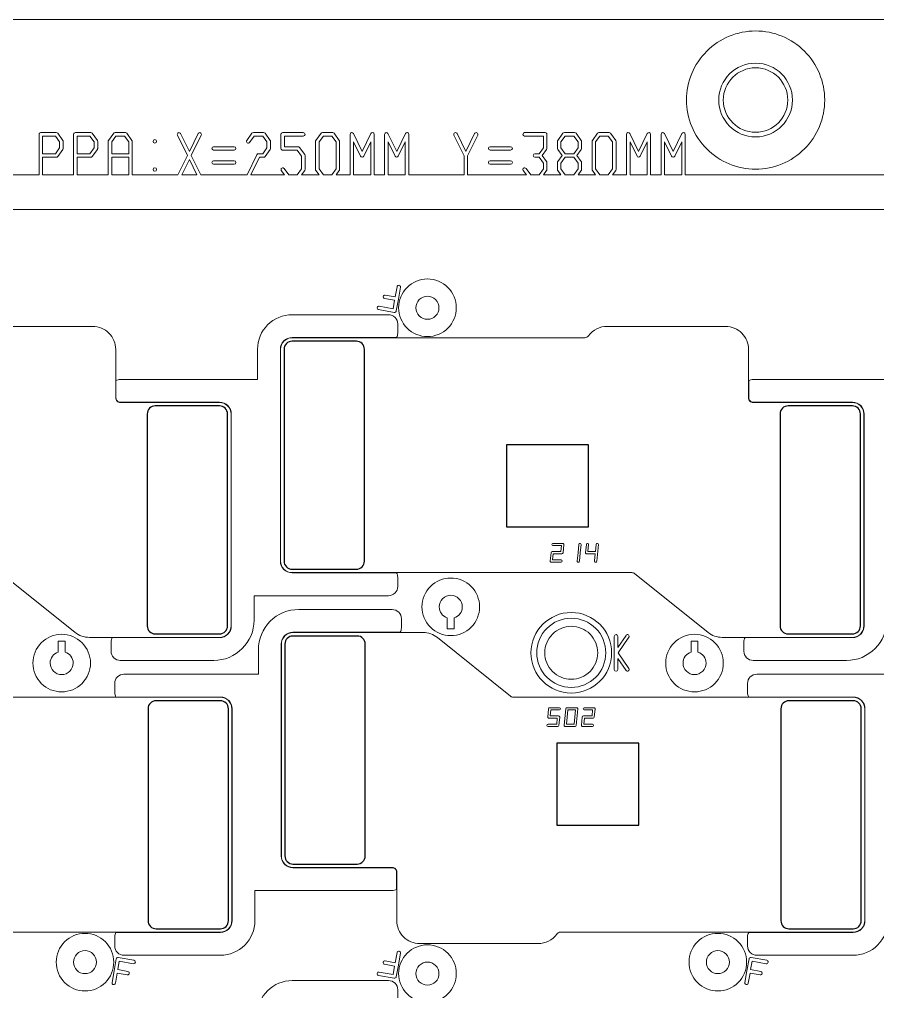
# Model space of a CAD drawing. Extents: x 2541 to 3941, y 2348 to 3338.
# Drawn here: x 3484 to 3521.24, y 3070.81 to 3113.02 of the extents above; entities that cross this region are included whole.
import ezdxf

# ---------------------------------------------------------------- set-up
doc = ezdxf.new("R2010")
doc.units = 0
doc.layers.get('0').update_dxf_attribs({"lineweight": 0})
doc.layers.add('barcodea-b_layer1', color=2, linetype='Continuous')
doc.layers.add('susa-b_layer0', color=1, linetype='Continuous')

msp = doc.modelspace()

# ---------------------------------------------------------------- linework, layer by layer
for p, q in [((3499.2404, 3107.69748), (3499.2404, 3106.26688)), ((3500.7404, 3107.69748), (3500.7404, 3106.26688)), ((3511.2404, 3107.69748), (3511.2404, 3106.26688)), ((3512.7404, 3107.69748), (3512.7404, 3106.26688)), ((3491.04476, 3106.26688), (3491.37037, 3106.93651)), ((3491.37037, 3106.93651), (3491.69598, 3106.26688)), ((3491.69598, 3106.26688), (3491.04476, 3106.26688)), ((3496.99912, 3106.26688), (3496.24163, 3106.26688)), ((3507.49912, 3106.26688), (3506.74163, 3106.26688)), ((3508.99912, 3106.26688), (3508.24163, 3106.26688))]:
    msp.add_line(p, q)
at = {"linetype": 'Continuous'}
for points in [[(3435.94795, 3063.5102), (3435.94795, 3109.01688, 0.414214), (3437.94795, 3111.01688, 0.169418), (3437.51399, 3112.26088, 0.117594), (3438.052, 3113.01688), (3559.44795, 3113.01688), (3559.44795, 3106.26688), (3559.04974, 3106.26688), (3559.04974, 3108.38688), (3559.04974, 3110.83798, 0.414238), (3558.97374, 3110.91398), (3542.02228, 3110.91398, 0.414238), (3541.94628, 3110.83798), (3541.94628, 3108.38688)], [(3484.84795, 3107.11076), (3484.84795, 3106.26688), (3465.68048, 3106.26688, 0.26795), (3464.38144, 3107.01688, 0.267951), (3463.0824, 3106.26688), (3455.40579, 3106.26688), (3455.40579, 3104.76688), (3463.0824, 3104.76688, 0.26795), (3464.38144, 3104.01688, 0.267951), (3465.68048, 3104.76688), (3644.26876, 3104.76688), (3644.26876, 3106.26688), (3585.15589, 3106.26688), (3585.15589, 3108.38688), (3585.15589, 3110.83798, 0.414238), (3585.07989, 3110.91398), (3566.92981, 3110.91398, 0.414238), (3566.85381, 3110.83798), (3566.85381, 3108.38688)], [(3541.94628, 3108.38688), (3541.94628, 3106.26688), (3512.8928, 3106.26688), (3512.8928, 3108.02844, 0.796906), (3512.74799, 3108.0616), (3512.37037, 3107.28501)], [(3486.34795, 3107.11076), (3486.34795, 3106.26688), (3485.00035, 3106.26688), (3485.00035, 3107.03456), (3485.59328, 3107.03456, 0.240361), (3485.65505, 3107.06586), (3485.87816, 3107.37175, 0.159612), (3485.8928, 3107.41686), (3485.8928, 3107.72234, 0.159612), (3485.87816, 3107.76745), (3485.65505, 3108.07334, 0.240361), (3485.59328, 3108.10464), (3484.92415, 3108.10464, 0.414239), (3484.84795, 3108.02844), (3484.84795, 3107.11076)], [(3487.84795, 3107.11076), (3487.84795, 3106.26688), (3486.50035, 3106.26688), (3486.50035, 3107.03456), (3487.09328, 3107.03456, 0.240361), (3487.15505, 3107.06586), (3487.37816, 3107.37175, 0.159612), (3487.3928, 3107.41686), (3487.3928, 3107.72234, 0.159612), (3487.37816, 3107.76745), (3487.15505, 3108.07334, 0.240361), (3487.09328, 3108.10464), (3486.42415, 3108.10464, 0.414239), (3486.34795, 3108.02844), (3486.34795, 3107.11076)], [(3491.37037, 3107.28501), (3490.99268, 3108.06176, 1), (3490.85562, 3107.99512), (3491.28564, 3107.11076), (3490.8753, 3106.26688), (3488.8928, 3106.26688), (3488.8928, 3107.11076), (3488.8928, 3107.72234, 0.159612), (3488.87816, 3107.76745), (3488.65505, 3108.07334, 0.240361), (3488.59328, 3108.10464), (3488.14747, 3108.10464, 0.240361), (3488.0857, 3108.07334), (3487.86258, 3107.76745, 0.159612), (3487.84795, 3107.72234), (3487.84795, 3107.11076)], [(3494.04593, 3106.26928), (3494.41805, 3107.03456), (3494.59328, 3107.03456, 0.240361), (3494.65505, 3107.06586), (3494.87816, 3107.37175, 0.159612), (3494.8928, 3107.41686), (3494.8928, 3107.72234, 0.159612), (3494.87816, 3107.76745), (3494.65505, 3108.07334, 0.240361), (3494.59328, 3108.10464), (3494.14747, 3108.10464, 0.240361), (3494.0857, 3108.07334), (3493.86258, 3107.76745, 1), (3493.98571, 3107.67765), (3494.186, 3107.95224), (3494.55475, 3107.95224), (3494.7404, 3107.69771), (3494.7404, 3107.44149), (3494.55475, 3107.18696), (3494.37037, 3107.18696, 0.287731), (3494.30177, 3107.14392), (3493.8753, 3106.26688), (3491.86544, 3106.26688), (3491.4551, 3107.11076), (3491.88513, 3107.99512, 1), (3491.74807, 3108.06176), (3491.37037, 3107.28501)], [(3496.24163, 3106.26688), (3496.37816, 3106.45407, 0.159612), (3496.3928, 3106.49918), (3496.3928, 3107.11055, 0.159612), (3496.37816, 3107.15566), (3496.15505, 3107.46156, 0.240361), (3496.09328, 3107.49285), (3495.50035, 3107.49285), (3495.50035, 3107.95224), (3496.3166, 3107.95224, 1), (3496.3166, 3108.10464), (3495.42415, 3108.10464, 0.414239), (3495.34795, 3108.02844), (3495.34795, 3107.41665, 0.414239), (3495.42415, 3107.34045), (3496.05475, 3107.34045), (3496.2404, 3107.08592), (3496.2404, 3106.52381), (3496.05475, 3106.26928), (3495.686, 3106.26928), (3495.48571, 3106.54387, 1), (3495.36258, 3106.45407), (3495.49912, 3106.26688)], [(3497.74163, 3106.26688), (3497.87816, 3106.45407, 0.159612), (3497.8928, 3106.49918), (3497.8928, 3107.72234, 0.159612), (3497.87816, 3107.76745), (3497.65505, 3108.07334, 0.240361), (3497.59328, 3108.10464), (3497.14747, 3108.10464, 0.240361), (3497.0857, 3108.07334), (3496.86258, 3107.76745, 0.159612), (3496.84795, 3107.72234), (3496.84795, 3106.49918, 0.159612), (3496.86258, 3106.45407), (3496.99912, 3106.26688)], [(3498.87037, 3107.28501), (3498.49276, 3108.0616, 0.796918), (3498.34795, 3108.02844), (3498.34795, 3106.26688), (3497.74163, 3106.26688)], [(3500.37037, 3107.28501), (3499.99276, 3108.0616, 0.796918), (3499.84795, 3108.02844), (3499.84795, 3106.26688), (3499.3928, 3106.26688), (3499.3928, 3108.02844, 0.796906), (3499.24799, 3108.0616), (3498.87037, 3107.28501)], [(3503.37037, 3107.28501), (3502.99268, 3108.06176, 1), (3502.85562, 3107.99512), (3503.29417, 3107.09322), (3503.29417, 3106.26688), (3500.8928, 3106.26688), (3500.8928, 3108.02844, 0.796906), (3500.74799, 3108.0616), (3500.37037, 3107.28501)], [(3505.99912, 3106.26688), (3503.44657, 3106.26688), (3503.44657, 3107.09322), (3503.88513, 3107.99512, 1), (3503.74807, 3108.06176), (3503.37037, 3107.28501)], [(3506.74163, 3106.26688), (3506.87816, 3106.45407, 0.159612), (3506.8928, 3106.49918), (3506.8928, 3106.80466, 0.159612), (3506.87816, 3106.84977), (3506.6878, 3107.11076), (3506.87816, 3107.37175, 0.159612), (3506.8928, 3107.41686), (3506.8928, 3108.02844, 0.414239), (3506.8166, 3108.10464), (3505.92415, 3108.10464, 1), (3505.92415, 3107.95224), (3506.7404, 3107.95224), (3506.7404, 3107.44149), (3506.55475, 3107.18696), (3506.37037, 3107.18696, 1), (3506.37037, 3107.03456), (3506.55475, 3107.03456), (3506.7404, 3106.78003), (3506.7404, 3106.52381), (3506.55475, 3106.26928), (3506.186, 3106.26928), (3505.98571, 3106.54387, 1), (3505.86258, 3106.45407), (3505.99912, 3106.26688)], [(3508.24163, 3106.26688), (3508.37816, 3106.45407, 0.159612), (3508.3928, 3106.49918), (3508.3928, 3106.80466, 0.159612), (3508.37816, 3106.84977), (3508.1878, 3107.11076), (3508.37816, 3107.37175, 0.159612), (3508.3928, 3107.41686), (3508.3928, 3107.72234, 0.159612), (3508.37816, 3107.76745), (3508.15505, 3108.07334, 0.240361), (3508.09328, 3108.10464), (3507.64747, 3108.10464, 0.240361), (3507.5857, 3108.07334), (3507.36258, 3107.76745, 0.159612), (3507.34795, 3107.72234), (3507.34795, 3107.41686, 0.159612), (3507.36258, 3107.37175), (3507.55295, 3107.11076), (3507.36258, 3106.84977, 0.159612), (3507.34795, 3106.80466), (3507.34795, 3106.49918, 0.159612), (3507.36258, 3106.45407), (3507.49912, 3106.26688)], [(3509.74163, 3106.26688), (3509.87816, 3106.45407, 0.159612), (3509.8928, 3106.49918), (3509.8928, 3107.72234, 0.159612), (3509.87816, 3107.76745), (3509.65505, 3108.07334, 0.240361), (3509.59328, 3108.10464), (3509.14747, 3108.10464, 0.240361), (3509.0857, 3108.07334), (3508.86258, 3107.76745, 0.159612), (3508.84795, 3107.72234), (3508.84795, 3106.49918, 0.159612), (3508.86258, 3106.45407), (3508.99912, 3106.26688)], [(3510.87037, 3107.28501), (3510.49276, 3108.0616, 0.796918), (3510.34795, 3108.02844), (3510.34795, 3106.26688), (3509.74163, 3106.26688)], [(3512.37037, 3107.28501), (3511.99276, 3108.0616, 0.796918), (3511.84795, 3108.02844), (3511.84795, 3106.26688), (3511.3928, 3106.26688), (3511.3928, 3108.02844, 0.796906), (3511.24799, 3108.0616), (3510.87037, 3107.28501)], [(3498.50035, 3107.69748), (3498.80185, 3107.07744, 0.625713), (3498.9389, 3107.07744), (3499.2404, 3107.69748)], [(3500.00035, 3107.69748), (3500.30185, 3107.07744, 0.625713), (3500.4389, 3107.07744), (3500.7404, 3107.69748)], [(3510.50035, 3107.69748), (3510.80185, 3107.07744, 0.625713), (3510.9389, 3107.07744), (3511.2404, 3107.69748)], [(3512.00035, 3107.69748), (3512.30185, 3107.07744, 0.625713), (3512.4389, 3107.07744), (3512.7404, 3107.69748)], [(3495.49912, 3106.26688), (3494.83557, 3106.26688, 0.06311), (3494.8166, 3106.26928), (3494.04593, 3106.26928)], [(3521.7996, 3097.38701), (3515.84249, 3097.38701, 0.124388), (3515.65249, 3097.33901), (3515.65249, 3096.58701, 0.414224), (3515.84249, 3096.39701), (3520.14947, 3096.39701, -0.414218), (3520.65959, 3095.88688), (3520.65959, 3086.687, -0.414217), (3520.14947, 3086.17688), (3515.4905, 3086.17688, 0.124388), (3515.44249, 3085.98688), (3515.44249, 3085.58688, 0.414218), (3515.84249, 3085.18688), (3519.89959, 3085.18688, 0.414215), (3521.64959, 3086.93688)], [(3509.96528, 3085.75245), (3509.96528, 3086.2318, 1), (3509.81528, 3086.2318), (3509.81528, 3084.7914, 1), (3509.96528, 3084.7914), (3509.96528, 3085.27074)], [(3510.44871, 3084.83398), (3509.98139, 3085.5116), (3510.44871, 3086.18922, 1), (3510.32523, 3086.27438), (3509.96528, 3085.75245)], [(3509.96528, 3085.27074), (3510.32523, 3084.74882, 1), (3510.44871, 3084.83398)], [(3521.8363, 3084.58688), (3516.00153, 3084.58688, 0.414218), (3515.60153, 3084.18688), (3515.60153, 3083.78688, 0.124388), (3515.64953, 3083.59688), (3520.18642, 3083.59688, -0.414365), (3520.69629, 3083.08675), (3520.69629, 3073.88688, -0.414366), (3520.18642, 3073.37675), (3515.64953, 3073.37675, 0.124388), (3515.60153, 3073.18675), (3515.60153, 3072.78675, 0.414218), (3516.00153, 3072.38675), (3520.18642, 3072.38675, 0.414364), (3521.68629, 3073.88738)], [(3500.41437, 3070.48701), (3500.41437, 3070.88701, 0.414218), (3500.01437, 3071.28701), (3495.82948, 3071.28701, 0.414364), (3494.3296, 3069.78638)]]:
    msp.add_lwpolyline(points, format="xyb", dxfattribs=at)
for points in [[(3518.94795, 3109.51688, 0.414214), (3515.94795, 3112.51688, 0.414214), (3512.94795, 3109.51688, 0.414214), (3515.94795, 3106.51688, 0.414214)], [(3493.3166, 3107.34045, 1), (3493.3166, 3107.49285), (3492.42415, 3107.49285, 1), (3492.42415, 3107.34045)], [(3505.3166, 3107.34045, 1), (3505.3166, 3107.49285), (3504.42415, 3107.49285, 1), (3504.42415, 3107.34045)], [(3493.3166, 3106.72867, 1), (3493.3166, 3106.88107), (3492.42415, 3106.88107, 1), (3492.42415, 3106.72867)], [(3505.3166, 3106.72867, 1), (3505.3166, 3106.88107), (3504.42415, 3106.88107, 1), (3504.42415, 3106.72867)], [(3500.5333, 3101.38563, 1), (3500.38558, 3101.41168), (3500.30804, 3100.97194), (3499.8683, 3101.04948, 1), (3499.84226, 3100.90176), (3500.282, 3100.82422), (3500.21748, 3100.45834), (3499.60654, 3100.56606, 1), (3499.5805, 3100.41834), (3500.2653, 3100.29759, 0.414237), (3500.35218, 3100.35843), (3500.44268, 3100.87169), (3500.4428, 3100.87237)], [(3502.9551, 3100.49785, 0.414215), (3501.7051, 3101.74785, 0.414215), (3500.4551, 3100.49785, 0.414215), (3501.7051, 3099.24785, 0.414215)], [(3502.2051, 3100.49785, -0.414217), (3501.7051, 3099.99785, -0.414217), (3501.2051, 3100.49785, -0.414217), (3501.7051, 3100.99785, -0.414217)], [(3500.41437, 3088.39688), (3500.41437, 3088.79688, 0.124386), (3500.36636, 3088.98688), (3495.82948, 3088.98688, -0.414365), (3495.3196, 3089.49701), (3495.3196, 3098.69688, -0.414366), (3495.82948, 3099.20701), (3500.36636, 3099.20701, 0.124392), (3500.41437, 3099.39701), (3500.41437, 3099.79701, 0.414218), (3500.01437, 3100.19701), (3495.82948, 3100.19701, 0.414364), (3494.3296, 3098.69638), (3494.3296, 3097.38701), (3488.37249, 3097.38701, 0.124388), (3488.18249, 3097.33901), (3488.18249, 3096.58701, 0.414224), (3488.37249, 3096.39701), (3492.67947, 3096.39701, -0.414218), (3493.18959, 3095.88688), (3493.18959, 3086.687, -0.414217), (3492.67947, 3086.17688), (3488.0205, 3086.17688, 0.124388), (3487.97249, 3085.98688), (3487.97249, 3085.58688, 0.414218), (3488.37249, 3085.18688), (3492.42959, 3085.18688, 0.414215), (3494.17959, 3086.93688), (3494.17959, 3087.99688), (3500.01437, 3087.99688, 0.414218)], [(3493.17959, 3086.687), (3493.17959, 3095.88688, 0.414219), (3492.67947, 3096.38701), (3488.37249, 3096.38701, -0.414223), (3488.17249, 3096.58701), (3488.17249, 3098.69181, 0.414215), (3487.17249, 3099.6918), (3482.0356, 3099.6918, 0.24029), (3481.22596, 3099.2792, -0.240069), (3481.06453, 3099.19701), (3468.35948, 3099.19701, 0.414366), (3467.8596, 3098.69689), (3467.8596, 3089.49701, 0.414365), (3468.35948, 3088.99688), (3483.10901, 3088.99688, -0.170771), (3483.23422, 3088.95284), (3486.40516, 3086.4071, 0.170765), (3487.03127, 3086.18688), (3492.67947, 3086.18688, 0.414218)], [(3520.64959, 3086.687), (3520.64959, 3095.88688, 0.414219), (3520.14947, 3096.38701), (3515.84249, 3096.38701, -0.414223), (3515.64249, 3096.58701), (3515.64249, 3098.69181, 0.414215), (3514.64249, 3099.6918), (3509.5056, 3099.6918, 0.24029), (3508.69596, 3099.2792, -0.240069), (3508.53453, 3099.19701), (3495.82948, 3099.19701, 0.414366), (3495.3296, 3098.69689), (3495.3296, 3089.49701, 0.414365), (3495.82948, 3088.99688), (3510.57901, 3088.99688, -0.170771), (3510.70422, 3088.95284), (3513.87516, 3086.4071, 0.170765), (3514.50127, 3086.18688), (3520.14947, 3086.18688, 0.414218)], [(3507.62475, 3090.21429, 0.443552), (3507.5748, 3090.26906), (3507.15312, 3090.26906, 1), (3507.15312, 3090.16906), (3507.51996, 3090.16906), (3507.4951, 3089.90953), (3507.11886, 3089.90953, 0.387555), (3507.06891, 3089.8643), (3507.03447, 3089.50478, 0.443552), (3507.08442, 3089.45001), (3507.5061, 3089.45001, 1), (3507.5061, 3089.55001), (3507.13926, 3089.55001), (3507.16412, 3089.80953), (3507.54036, 3089.80953, 0.387555), (3507.59031, 3089.85477)], [(3508.37475, 3090.21429, 1), (3508.2752, 3090.22383), (3508.24076, 3089.8643), (3508.20633, 3089.50478, 1), (3508.30587, 3089.49524), (3508.34031, 3089.85477)], [(3509.12475, 3090.21429, 1), (3509.0252, 3090.22383), (3508.9951, 3089.90953), (3508.6737, 3089.90953), (3508.70289, 3090.21429, 1), (3508.60335, 3090.22383), (3508.56891, 3089.8643, 0.443552), (3508.61886, 3089.80953), (3508.98552, 3089.80953), (3508.95633, 3089.50478, 1), (3509.05587, 3089.49524)], [(3503.96768, 3087.513, 0.414215), (3502.71768, 3088.763, 0.414215), (3501.46768, 3087.513, 0.414215), (3502.71768, 3086.263, 0.414215)], [(3503.21768, 3087.513, -0.327542), (3502.86768, 3087.03603), (3502.86768, 3086.56185), (3502.56768, 3086.56185), (3502.56768, 3087.03603, -0.327544), (3502.21768, 3087.513, -0.414217), (3502.71768, 3088.013, -0.414217)], [(3500.57341, 3086.59688), (3500.57341, 3086.99688, 0.414218), (3500.17341, 3087.39688), (3496.1163, 3087.39688, 0.414215), (3494.3663, 3085.64688), (3494.3663, 3084.58688), (3488.53153, 3084.58688, 0.414218), (3488.13153, 3084.18688), (3488.13153, 3083.78688, 0.124388), (3488.17953, 3083.59688), (3492.71642, 3083.59688, -0.414365), (3493.22629, 3083.08675), (3493.22629, 3073.88688, -0.414366), (3492.71642, 3073.37675), (3488.17953, 3073.37675, 0.124388), (3488.13153, 3073.18675), (3488.13153, 3072.78675, 0.414218), (3488.53153, 3072.38675), (3492.71642, 3072.38675, 0.414364), (3494.21629, 3073.88738), (3494.21629, 3075.19675), (3500.17341, 3075.19675, 0.124386), (3500.36341, 3075.24475), (3500.36341, 3075.99675, 0.414224), (3500.17341, 3076.18675), (3495.86643, 3076.18675, -0.414218), (3495.3563, 3076.69688), (3495.3563, 3085.89676, -0.414217), (3495.86643, 3086.40688), (3500.5254, 3086.40688, 0.124392)], [(3509.44795, 3085.51688, -0.414215), (3507.94795, 3084.01688, -0.414215), (3506.44795, 3085.51688, -0.414215), (3507.94795, 3087.01688, -0.414215)], [(3493.21629, 3073.88687), (3493.21629, 3083.08675, 0.414365), (3492.71642, 3083.58688), (3477.96689, 3083.58688, -0.170771), (3477.84168, 3083.63092), (3474.67074, 3086.17666, 0.170765), (3474.04463, 3086.39688), (3468.39643, 3086.39688, 0.414218), (3467.8963, 3085.89676), (3467.8963, 3076.69688, 0.414219), (3468.39643, 3076.19675), (3472.70341, 3076.19675, -0.414223), (3472.90341, 3075.99675), (3472.90341, 3073.89195, 0.414215), (3473.9034, 3072.89196), (3479.0403, 3072.89196, 0.24029), (3479.84994, 3073.30456, -0.240069), (3480.01137, 3073.38675), (3492.71642, 3073.38675, 0.414366)], [(3487.07822, 3085.07076, 0.414215), (3485.82822, 3086.32076, 0.414215), (3484.57822, 3085.07076, 0.414215), (3485.82822, 3083.82076, 0.414215)], [(3520.68629, 3073.88687), (3520.68629, 3083.08675, 0.414365), (3520.18642, 3083.58688), (3505.43689, 3083.58688, -0.170771), (3505.31168, 3083.63092), (3502.14074, 3086.17666, 0.170765), (3501.51463, 3086.39688), (3495.86643, 3086.39688, 0.414218), (3495.3663, 3085.89676), (3495.3663, 3076.69688, 0.414219), (3495.86643, 3076.19675), (3500.17341, 3076.19675, -0.414223), (3500.37341, 3075.99675), (3500.37341, 3073.89195, 0.414215), (3501.3734, 3072.89196), (3506.5103, 3072.89196, 0.24029), (3507.31994, 3073.30456, -0.240069), (3507.48137, 3073.38675), (3520.18642, 3073.38675, 0.414366)], [(3509.09795, 3085.51688, 0.414215), (3507.94795, 3086.66688, 0.414215), (3506.79795, 3085.51688, 0.414215), (3507.94795, 3084.36688, 0.414215)], [(3514.54822, 3085.07076, 0.414215), (3513.29822, 3086.32076, 0.414215), (3512.04822, 3085.07076, 0.414215), (3513.29822, 3083.82076, 0.414215)], [(3486.32822, 3085.07076, -0.414217), (3485.82822, 3084.57076, -0.414217), (3485.32822, 3085.07076, -0.327542), (3485.67822, 3085.54773), (3485.67822, 3086.02191), (3485.97822, 3086.02191), (3485.97822, 3085.54773, -0.327544)], [(3513.79822, 3085.07076, -0.414217), (3513.29822, 3084.57076, -0.414217), (3512.79822, 3085.07076, -0.327542), (3513.14822, 3085.54773), (3513.14822, 3086.02191), (3513.44822, 3086.02191), (3513.44822, 3085.54773, -0.327544)], [(3507.44699, 3082.71946, 0.443552), (3507.39704, 3082.77423), (3507.03038, 3082.77423), (3507.05524, 3083.03375), (3507.43165, 3083.03375, 1), (3507.43165, 3083.13375), (3507.00997, 3083.13375, 0.387555), (3506.96003, 3083.08852), (3506.92559, 3082.72899, 0.443552), (3506.97554, 3082.67423), (3507.3422, 3082.67423), (3507.31734, 3082.4147), (3506.94092, 3082.4147, 1), (3506.94092, 3082.3147), (3507.3626, 3082.3147, 0.387555), (3507.41255, 3082.35993)], [(3508.23142, 3083.07898, 0.443552), (3508.18148, 3083.13375), (3507.75997, 3083.13375, 0.387555), (3507.71003, 3083.08852), (3507.64115, 3082.36947, 0.443552), (3507.6911, 3082.3147), (3508.1126, 3082.3147, 0.387555), (3508.16255, 3082.35993)], [(3508.98142, 3083.07898, 0.443552), (3508.93148, 3083.13375), (3508.5098, 3083.13375, 1), (3508.5098, 3083.03375), (3508.87663, 3083.03375), (3508.85178, 3082.77423), (3508.47554, 3082.77423, 0.387555), (3508.42559, 3082.72899), (3508.39115, 3082.36947, 0.443552), (3508.4411, 3082.3147), (3508.86278, 3082.3147, 1), (3508.86278, 3082.4147), (3508.49594, 3082.4147), (3508.5208, 3082.67423), (3508.89704, 3082.67423, 0.387555), (3508.94699, 3082.71946)], [(3488.0908, 3072.08591, 0.414215), (3486.8408, 3073.33591, 0.414215), (3485.5908, 3072.08591, 0.414215), (3486.8408, 3070.83591, 0.414215)], [(3515.5608, 3072.08591, 0.414215), (3514.3108, 3073.33591, 0.414215), (3513.0608, 3072.08591, 0.414215), (3514.3108, 3070.83591, 0.414215)], [(3502.9551, 3071.58785, 0.414215), (3501.7051, 3072.83785, 0.414215), (3500.4551, 3071.58785, 0.414215), (3501.7051, 3070.33785, 0.414215)], [(3487.3408, 3072.08591, -0.414217), (3486.8408, 3071.58591, -0.414217), (3486.3408, 3072.08591, -0.414217), (3486.8408, 3072.58591, -0.414217)], [(3500.5333, 3072.47563, 1), (3500.38558, 3072.50168), (3500.30804, 3072.06194), (3499.8683, 3072.13948, 1), (3499.84226, 3071.99176), (3500.282, 3071.91422), (3500.21748, 3071.54834), (3499.60654, 3071.65606, 1), (3499.5805, 3071.50834), (3500.2653, 3071.38759, 0.414237), (3500.35218, 3071.44843), (3500.44268, 3071.96169), (3500.4428, 3071.96237)], [(3514.8108, 3072.08591, -0.414217), (3514.3108, 3071.58591, -0.414217), (3513.8108, 3072.08591, -0.414217), (3514.3108, 3072.58591, -0.414217)], [(3488.9654, 3072.16542), (3488.2806, 3072.28617, 0.414237), (3488.19372, 3072.22533), (3488.10322, 3071.71207), (3488.1031, 3071.71139), (3488.0126, 3071.19813, 1), (3488.16032, 3071.17208), (3488.23785, 3071.61182), (3488.67759, 3071.53428, 1), (3488.70364, 3071.682), (3488.2639, 3071.75954), (3488.32842, 3072.12542), (3488.93936, 3072.0177, 1)], [(3502.2051, 3071.58785, -0.414217), (3501.7051, 3071.08785, -0.414217), (3501.2051, 3071.58785, -0.414217), (3501.7051, 3072.08785, -0.414217)], [(3516.4354, 3072.16542), (3515.7506, 3072.28617, 0.414237), (3515.66372, 3072.22533), (3515.57322, 3071.71207), (3515.5731, 3071.71139), (3515.4826, 3071.19813, 1), (3515.63032, 3071.17208), (3515.70785, 3071.61182), (3516.14759, 3071.53428, 1), (3516.17364, 3071.682), (3515.7339, 3071.75954), (3515.79842, 3072.12542), (3516.40936, 3072.0177, 1)]]:
    msp.add_lwpolyline(points, format="xyb", close=True, dxfattribs=at)
for points in [[(3485.7404, 3107.44149), (3485.55475, 3107.18696), (3485.00035, 3107.18696), (3485.00035, 3107.95224), (3485.55475, 3107.95224), (3485.7404, 3107.69771)], [(3487.2404, 3107.44149), (3487.05475, 3107.18696), (3486.50035, 3107.18696), (3486.50035, 3107.95224), (3487.05475, 3107.95224), (3487.2404, 3107.69771)], [(3488.7404, 3107.18696), (3488.00035, 3107.18696), (3488.00035, 3107.69771), (3488.186, 3107.95224), (3488.55475, 3107.95224), (3488.7404, 3107.69771)], [(3497.7404, 3106.52381), (3497.55475, 3106.26928), (3497.186, 3106.26928), (3497.00035, 3106.52381), (3497.00035, 3107.69771), (3497.186, 3107.95224), (3497.55475, 3107.95224), (3497.7404, 3107.69771)], [(3508.2404, 3107.44149), (3508.05475, 3107.18696), (3507.686, 3107.18696), (3507.50035, 3107.44149), (3507.50035, 3107.69771), (3507.686, 3107.95224), (3508.05475, 3107.95224), (3508.2404, 3107.69771)], [(3509.7404, 3106.52381), (3509.55475, 3106.26928), (3509.186, 3106.26928), (3509.00035, 3106.52381), (3509.00035, 3107.69771), (3509.186, 3107.95224), (3509.55475, 3107.95224), (3509.7404, 3107.69771)], [(3488.7404, 3106.26688), (3488.00035, 3106.26688), (3488.00035, 3107.03456), (3488.7404, 3107.03456)], [(3508.2404, 3106.52381), (3508.05475, 3106.26928), (3507.686, 3106.26928), (3507.50035, 3106.52381), (3507.50035, 3106.78003), (3507.686, 3107.03456), (3508.05475, 3107.03456), (3508.2404, 3106.78003)], [(3508.12663, 3083.03375), (3508.09744, 3082.72899), (3508.06734, 3082.4147), (3507.74594, 3082.4147), (3507.77513, 3082.71946), (3507.80524, 3083.03375)]]:
    msp.add_lwpolyline(points, close=True, dxfattribs=at)
for points in [[(3499.2404, 3106.26688), (3498.50035, 3106.26688), (3498.50035, 3107.69748)], [(3500.7404, 3106.26688), (3500.00035, 3106.26688), (3500.00035, 3107.69748)], [(3511.2404, 3106.26688), (3510.50035, 3106.26688), (3510.50035, 3107.69748)], [(3512.7404, 3106.26688), (3512.00035, 3106.26688), (3512.00035, 3107.69748)]]:
    msp.add_lwpolyline(points, dxfattribs=at)
for centre, radius in [((3515.94795, 3109.51688), 1.6), ((3515.94795, 3109.51688), 1.4), ((3489.87037, 3107.72255), 0.0762), ((3489.87037, 3106.49897), 0.0762), ((3507.94795, 3085.51688), 1.75)]:
    msp.add_circle(centre, radius)
at = {"layer": 'barcodea-b_layer1', "linetype": 'Continuous'}
for points in [[(3508.69, 3090.98748), (3508.69, 3094.54348), (3505.134, 3094.54348), (3505.134, 3090.98748)], [(3510.88189, 3078.04028), (3510.88189, 3081.59628), (3507.32589, 3081.59628), (3507.32589, 3078.04028)]]:
    msp.add_lwpolyline(points, close=True, dxfattribs=at)
at = {"layer": 'susa-b_layer0', "linetype": 'Continuous'}
for points in [[(3498.96955, 3089.49701), (3498.96955, 3098.69714, 0.414221), (3498.61954, 3099.04715), (3495.82958, 3099.04715, 0.414218), (3495.47959, 3098.69714), (3495.47959, 3089.49726, 0.414197), (3495.82958, 3089.14725), (3498.61954, 3089.14725, 0.414007)], [(3493.02948, 3086.687), (3493.02948, 3095.88714, 0.414221), (3492.67947, 3096.23715), (3489.88951, 3096.23715, 0.414218), (3489.53952, 3095.88714), (3489.53952, 3086.68726, 0.414197), (3489.88951, 3086.33725), (3492.67947, 3086.33725, 0.414007)], [(3520.49948, 3086.687), (3520.49948, 3095.88714, 0.414221), (3520.14947, 3096.23715), (3517.35951, 3096.23715, 0.414218), (3517.00952, 3095.88714), (3517.00952, 3086.68726, 0.414197), (3517.35951, 3086.33725), (3520.14947, 3086.33725, 0.414007)], [(3499.00638, 3076.69662), (3499.00638, 3085.8965, 0.414197), (3498.65639, 3086.24651), (3495.86643, 3086.24651, 0.414007), (3495.51642, 3085.89676), (3495.51642, 3076.69662, 0.414221), (3495.86643, 3076.34661), (3498.65639, 3076.34661, 0.414218)], [(3493.06631, 3073.88662), (3493.06631, 3083.0865, 0.414197), (3492.71632, 3083.43651), (3489.92636, 3083.43651, 0.414007), (3489.57635, 3083.08675), (3489.57635, 3073.88662, 0.414221), (3489.92636, 3073.53661), (3492.71632, 3073.53661, 0.414218)], [(3520.53631, 3073.88662), (3520.53631, 3083.0865, 0.414197), (3520.18632, 3083.43651), (3517.39636, 3083.43651, 0.414007), (3517.04635, 3083.08675), (3517.04635, 3073.88662, 0.414221), (3517.39636, 3073.53661), (3520.18632, 3073.53661, 0.414218)]]:
    msp.add_lwpolyline(points, format="xyb", close=True, dxfattribs=at)

doc.saveas('drawing.dxf')
